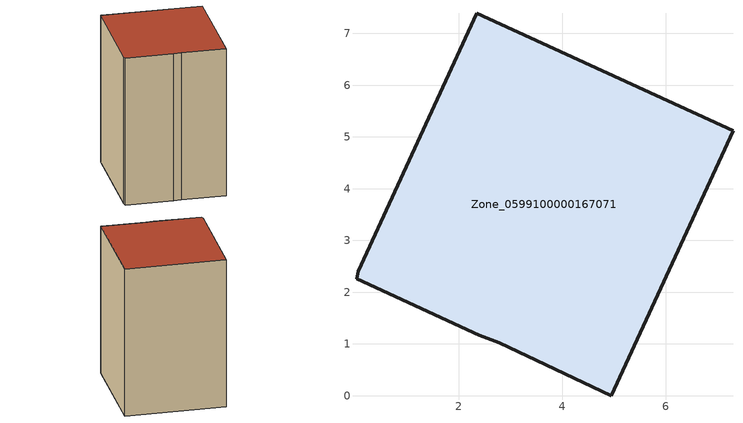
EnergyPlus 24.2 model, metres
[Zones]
Zone_0599100000167071
 floor ground (C_G): 0.06,2.4 2.35,7.39 7.3,5.12 4.95,0 2.79,1.02 2.4,1.17 0.03,2.26 z0
 wall outside (C_F): 4.95,0 7.3,5.12 2.35,7.39 0.06,2.4 0.03,2.26 2.4,1.17 2.79,1.02 4.95,0 z0:8.41
 roof outside (C_R): 2.35,7.39 0.06,2.4 0.03,2.26 2.4,1.17 2.79,1.02 4.95,0 7.3,5.12 z8.41
[BUILDING]
Pand.0599100000167071: North Axis=0; Terrain=City; Loads Convergence Tolerance Value=0.04; Temperature Convergence Tolerance Value=0.4; Solar Distribution=FullExterior; Maximum Number of Warmup Days=25; Minimum Number of Warmup Days=1
[Site:Location]
Rotterdam.The.Hague.AP_ZH_NLD Design_Conditions: Latitude=51.96; Longitude=4.45; Time Zone=1; Elevation=-4.5
[SITE:GROUNDTEMPERATURE:BUILDINGSURFACE]
18, 18, 18, 18, 18, 18, 18, 18, 18, 18, 18, 18
[MATERIAL] Thermal Absorptance=0.9; Solar Absorptance=0.7; Visible Absorptance=0.7
Name | Roughness | Thickness | Conductivity | Density | Specific Heat
G.TC.1946 | MediumSmooth | 0.15 | 1 | 540 | 1210
F.TC.1946 | Rough | 0.3 | 0.857143 | 1920 | 840
R.TC.1946 | MediumRough | 0.2 | 0.909091 | 1500 | 1000
[CONSTRUCTION]
C_G: G.TC.1946
C_F: F.TC.1946
C_R: R.TC.1946
[ZONE]
Zone_0599100000167071: Type=1; Multiplier=1; Ceiling Height=Autocalculate; Volume=Autocalculate; Floor Area=autocalculate; Part of Total Floor Area=Yes
[ZONEINFILTRATION:DESIGNFLOWRATE]
Infil_Zone_0599100000167071: Zone or ZoneList or Space or SpaceList=Zone_0599100000167071; Schedule=AlwaysOn; Design Flow Rate Calculation Method=Flow/Area; Flow Rate per Floor Area=0.003; Constant Term Coefficient=1; Temperature Term Coefficient=0; Velocity Term Coefficient=0; Velocity Squared Term Coefficient=0
[HVACTEMPLATE:ZONE:IDEALLOADSAIRSYSTEM]
Zone_0599100000167071: Maximum Heating Supply Air Temperature=50; Minimum Cooling Supply Air Temperature=13; Maximum Heating Supply Air Humidity Ratio=0.0156; Minimum Cooling Supply Air Humidity Ratio=0.0077; Heating Limit=NoLimit; Cooling Limit=NoLimit; Dehumidification Control Type=ConstantSensibleHeatRatio; Cooling Sensible Heat Ratio=0.7; Dehumidification Setpoint=60; Humidification Control Type=None; Humidification Setpoint=30; Outdoor Air Method=None; Outdoor Air Flow Rate per Person=0.00944; Outdoor Air Flow Rate per Zone Floor Area=0; Outdoor Air Flow Rate per Zone=0; Demand Controlled Ventilation Type=None; Outdoor Air Economizer Type=NoEconomizer; Heat Recovery Type=None; Sensible Heat Recovery Effectiveness=0.7; Latent Heat Recovery Effectiveness=0.65
[ZONECONTROL:THERMOSTAT]
ThermostatControl_Zone_0599100000167071: Zone or ZoneList=Zone_0599100000167071; Control Type Schedule=DualSetpointControlType; Control 1=Thermostat_Zone_0599100000167071; Temperature Difference Between Cutout And Setpoint=0
[THERMOSTATSETPOINT:DUALSETPOINT]
Thermostat_Zone_0599100000167071: Heating Setpoint Temperature Schedule=HeatingSetpoint_Zone_0599100000167071; Cooling Setpoint Temperature Schedule=CoolingSetpoint_Zone_0599100000167071
[SCHEDULE:COMPACT]
HeatingSetpoint_Zone_0599100000167071: Through: 12/31, For: AllDays, Until: 24:00, 21
CoolingSetpoint_Zone_0599100000167071: Through: 12/31, For: AllDays, Until: 24:00, 24
DualSetpointControlType: Through: 12/31, For: AllDays, Until: 24:00, 4
AlwaysOn: Through: 12/31, For: AllDays, Until: 24:00, 1
